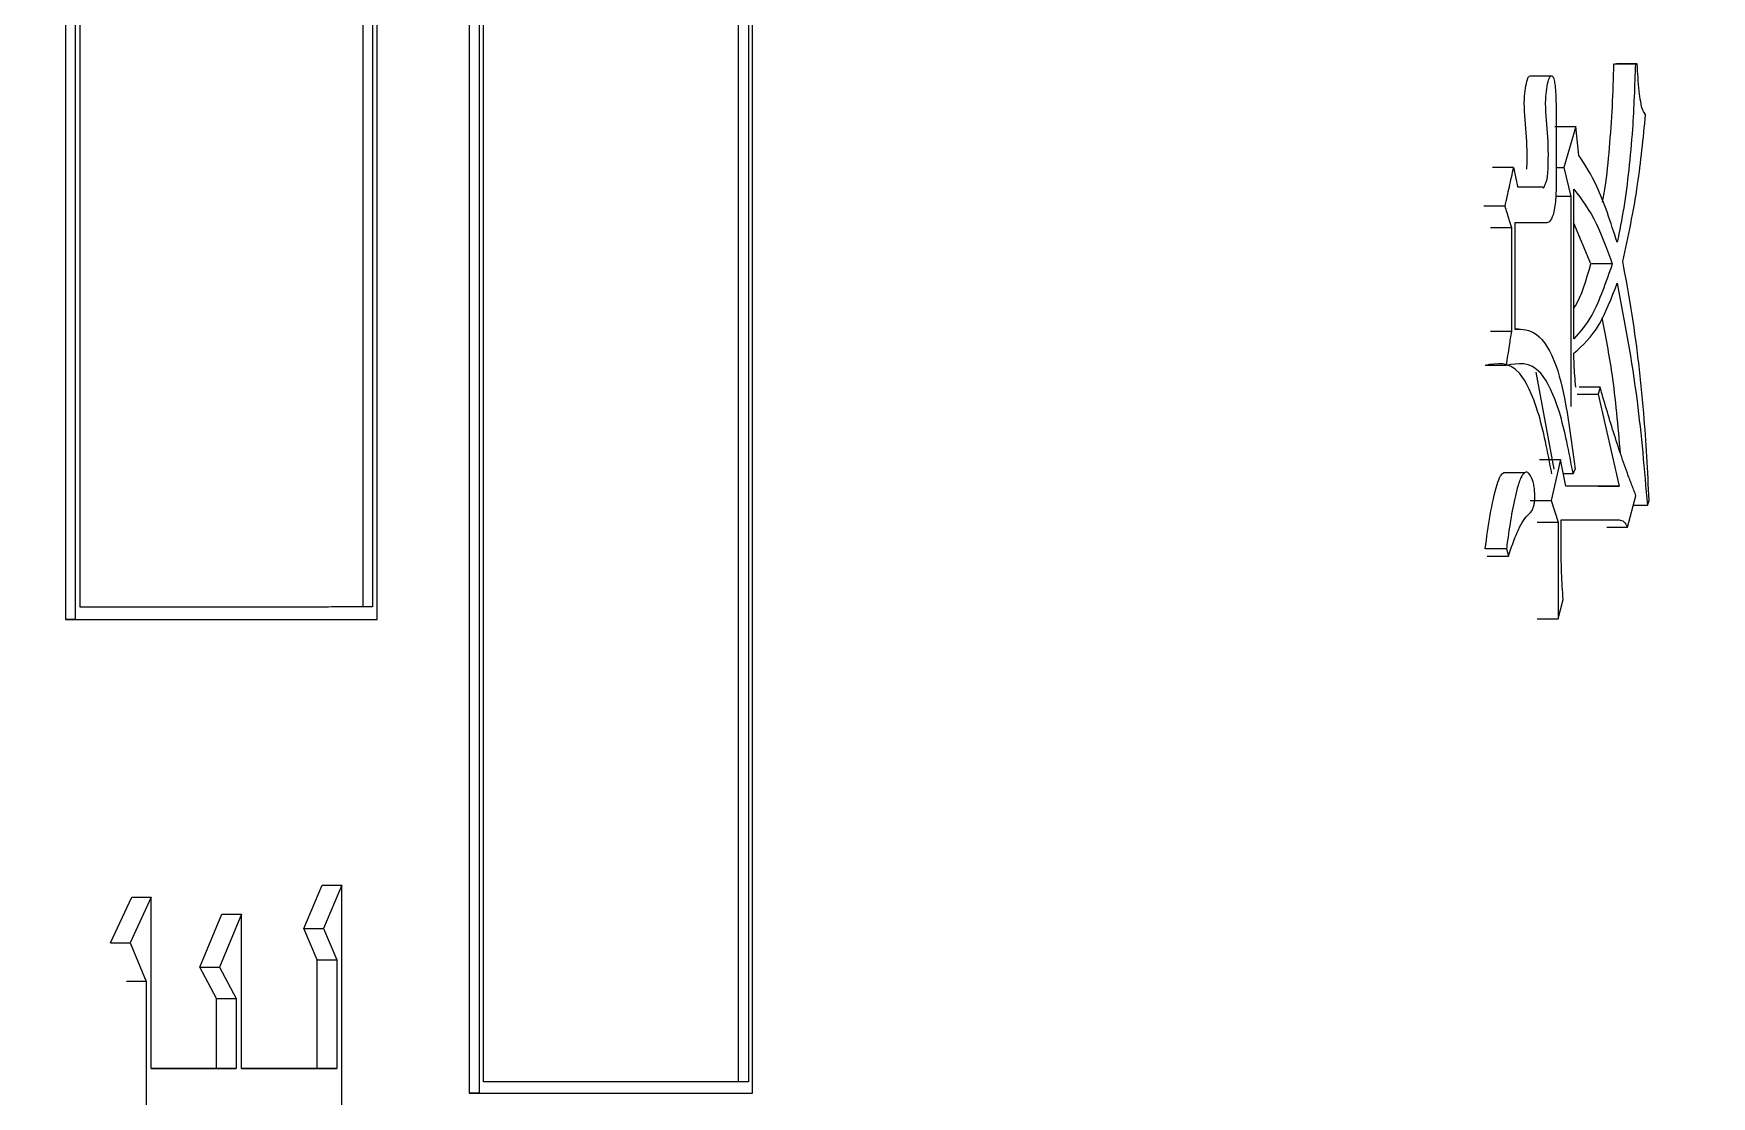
# Model space of a CAD drawing. Header units: millimetres. Extents: x 2251 to 4395, y 932 to 2449.
# Drawn here: x 3169.08 to 3176.6, y 1166.36 to 1171.12 of the extents above; entities that cross this region are included whole.
import ezdxf

# ---------------------------------------------------------------- set-up
doc = ezdxf.new("R2010")
doc.units = ezdxf.units.MM

msp = doc.modelspace()

# ---------------------------------------------------------------- linework, layer by layer
at = {"color": 7, "linetype": 'Continuous', "lineweight": 25}
for p, q in [((3172.2361, 1178.0037), (3172.2359, 1166.4209)), ((3172.2816, 1178.0249), (3172.2815, 1166.4209)), ((3172.3002, 1166.3709), (3172.3003, 1178.0336)), ((3171.0296, 1177.4574), (3171.0294, 1166.3708)), ((3171.0745, 1177.4762), (3171.0743, 1166.3708)), ((3171.0945, 1166.4209), (3171.0947, 1177.4846)), ((3170.5529, 1177.2581), (3170.5528, 1168.5498)), ((3170.5973, 1177.2767), (3170.5972, 1168.5498)), ((3170.6179, 1168.4936), (3170.618, 1177.2854)), ((3169.2212, 1176.7015), (3169.2211, 1168.4936)), ((3169.2648, 1176.7197), (3169.2647, 1168.4936)), ((3169.2869, 1168.5497), (3169.287, 1176.729)), ((3175.8763, 1170.9292), (3175.7814, 1170.9292)), ((3176.1627, 1170.9851), (3176.256, 1170.9851)), ((3176.2641, 1170.9851), (3176.1708, 1170.9851)), ((3176.2641, 1170.9851), (3176.256, 1170.9851)), ((3175.8948, 1170.7038), (3175.9888, 1170.7038)), ((3175.9888, 1170.7038), (3175.9351, 1170.5199)), ((3176.0028, 1170.574), (3175.9888, 1170.7038)), ((3175.901, 1170.6281), (3175.901, 1170.455)), ((3175.7104, 1170.5199), (3175.6158, 1170.5199)), ((3175.901, 1170.5199), (3175.9351, 1170.5199)), ((3175.9351, 1170.5199), (3175.9662, 1170.3901)), ((3175.7279, 1170.4334), (3175.838, 1170.4334)), ((3175.7437, 1170.4334), (3175.838, 1170.4334)), ((3175.9662, 1170.3901), (3175.8987, 1170.3901)), ((3175.9662, 1170.3901), (3175.9662, 1169.449)), ((3175.9803, 1169.7519), (3175.9803, 1170.4225)), ((3175.6722, 1170.3469), (3175.5775, 1170.3469)), ((3175.7016, 1170.2495), (3175.6069, 1170.2495)), ((3175.7016, 1169.7844), (3175.7016, 1170.2495)), ((3175.8553, 1170.2711), (3175.7162, 1170.2711)), ((3175.7162, 1170.2711), (3175.7162, 1169.7952)), ((3176.0566, 1170.0873), (3175.9803, 1170.2705)), ((3176.1526, 1170.0873), (3176.059, 1170.0873)), ((3175.7318, 1169.7958), (3175.7162, 1169.7958)), ((3175.6781, 1169.6329), (3175.5834, 1169.6329)), ((3175.8101, 1169.6024), (3175.8902, 1169.1678)), ((3175.9955, 1169.5031), (3176.0892, 1169.5031)), ((3176.0976, 1169.5356), (3176.0038, 1169.5356)), ((3176.0976, 1169.5356), (3176.0892, 1169.5031)), ((3176.0892, 1169.5031), (3176.1827, 1169.0921)), ((3175.8267, 1169.211), (3175.9209, 1169.211)), ((3175.9209, 1169.211), (3175.8782, 1169.0271)), ((3175.9436, 1169.0921), (3175.9209, 1169.211)), ((3175.7604, 1169.1516), (3175.6653, 1169.1516)), ((3175.9775, 1169.1462), (3175.9333, 1169.1462)), ((3175.9775, 1169.1462), (3175.9859, 1169.1678)), ((3176.1827, 1169.0921), (3175.9436, 1169.0921)), ((3176.0892, 1169.0921), (3176.1827, 1169.0921)), ((3176.2208, 1168.9082), (3176.2587, 1169.0488)), ((3175.7839, 1169.0272), (3175.8782, 1169.0271)), ((3175.8782, 1169.0271), (3175.9095, 1168.9298)), ((3176.3096, 1169.0055), (3176.247, 1169.0055)), ((3176.3096, 1169.0055), (3176.3177, 1169.0272)), ((3175.9095, 1168.9298), (3175.9095, 1168.4971)), ((3175.9238, 1168.9406), (3176.1827, 1168.9406)), ((3175.9238, 1168.8), (3175.9238, 1168.9406)), ((3176.0892, 1168.9406), (3176.1827, 1168.9406)), ((3176.1274, 1168.9082), (3176.2208, 1168.9082)), ((3175.6781, 1168.8108), (3175.5834, 1168.8108)), ((3175.5922, 1168.7783), (3175.6869, 1168.7783)), ((3175.9095, 1168.4971), (3175.9323, 1168.5836)), ((3170.5972, 1168.5498), (3170.5528, 1168.5498)), ((3169.2211, 1168.4936), (3170.5734, 1168.4936)), ((3169.2647, 1168.4936), (3169.2211, 1168.4936)), ((3170.5734, 1168.4936), (3170.6179, 1168.4936)), ((3170.2893, 1167.1087), (3170.3711, 1167.3034)), ((3170.3711, 1167.3034), (3170.4597, 1167.3034)), ((3170.4597, 1167.3034), (3170.3778, 1167.1087)), ((3170.4597, 1165.7133), (3170.4597, 1167.3034)), ((3169.4233, 1167.0438), (3169.5182, 1167.2493)), ((3169.6057, 1167.2493), (3169.5106, 1167.0438)), ((3169.6057, 1166.4813), (3169.6057, 1167.2493)), ((3169.8237, 1166.9356), (3169.9215, 1167.1736)), ((3170.0095, 1167.1736), (3169.9116, 1166.9356)), ((3170.0095, 1166.4813), (3170.0095, 1167.1736)), ((3170.2893, 1167.1087), (3170.3778, 1167.1087)), ((3170.3484, 1166.9681), (3170.2893, 1167.1087)), ((3170.3778, 1167.1087), (3170.437, 1166.9681)), ((3169.4233, 1167.0438), (3169.5106, 1167.0438)), ((3169.5106, 1167.0438), (3169.582, 1166.8707)), ((3169.8237, 1166.9356), (3169.9116, 1166.9356)), ((3169.8982, 1166.795), (3169.8237, 1166.9356)), ((3169.9116, 1166.9356), (3169.9862, 1166.795)), ((3170.3484, 1166.4813), (3170.3484, 1166.9681)), ((3170.437, 1166.9681), (3170.437, 1166.4813)), ((3169.582, 1166.8707), (3169.4945, 1166.8707)), ((3169.582, 1166.8707), (3169.582, 1165.5835)), ((3169.8982, 1166.795), (3169.9862, 1166.795)), ((3169.8982, 1166.4813), (3169.8982, 1166.795)), ((3169.9862, 1166.795), (3169.9862, 1166.4813)), ((3169.9862, 1166.4813), (3169.6057, 1166.4813)), ((3169.6057, 1166.4813), (3169.8982, 1166.4813)), ((3169.8982, 1166.4813), (3169.9862, 1166.4813)), ((3170.437, 1166.4813), (3170.0095, 1166.4813)), ((3170.0095, 1166.4813), (3170.3484, 1166.4813)), ((3170.3484, 1166.4813), (3170.437, 1166.4813)), ((3172.2815, 1166.4209), (3172.2359, 1166.4209)), ((3171.0294, 1166.3708), (3172.254, 1166.3709)), ((3171.0743, 1166.3708), (3171.0294, 1166.3708)), ((3172.254, 1166.3709), (3172.3002, 1166.3709))]:
    msp.add_line(p, q, dxfattribs=at)
at = {"color": 7, "linetype": 'Continuous', "lineweight": 25, "flags": 128}
for points in [[(3175.7016, 1169.7844), (3175.6775, 1169.7844), (3175.6534, 1169.7844), (3175.6069, 1169.7844)], [(3175.8153, 1168.9298), (3175.8617, 1168.9298), (3175.9095, 1168.9298)], [(3175.6781, 1168.8108), (3175.6825, 1168.7945), (3175.6869, 1168.7783)], [(3175.8153, 1168.4971), (3175.838, 1168.4971), (3175.8622, 1168.4971), (3175.9095, 1168.4971)], [(3169.5182, 1167.2493), (3169.562, 1167.2493), (3169.6057, 1167.2493)], [(3169.9215, 1167.1736), (3169.9655, 1167.1736), (3170.0095, 1167.1736)], [(3170.3484, 1166.9681), (3170.3927, 1166.9681), (3170.437, 1166.9681)]]:
    msp.add_lwpolyline(points, dxfattribs=at)
at = {"color": 7, "linetype": 'Continuous', "lineweight": 25}
for points, knots in [([(3102.1538, 1163.0969), (3104.7142, 1163.1218), (3108.2946, 1163.1566), (3113.5638, 1163.4353), (3118.0283, 1163.7706), (3123.3443, 1164.3363), (3128.9133, 1165.1096), (3134.7268, 1166.1196), (3140.698, 1167.3757), (3146.774, 1168.8863), (3152.912, 1170.657), (3159.0772, 1172.6912), (3165.2407, 1174.9907), (3171.3776, 1177.5559), (3177.4657, 1180.3863), (3183.4852, 1183.4801), (3189.418, 1186.8347), (3195.2471, 1190.4469), (3200.9569, 1194.3124), (3206.5324, 1198.4266), (3211.9597, 1202.7838), (3217.2254, 1207.378), (3222.3167, 1212.2025), (3227.2216, 1217.2502), (3231.9284, 1222.5131), (3236.4262, 1227.9831), (3240.7045, 1233.6513), (3244.7532, 1239.5086), (3248.5628, 1245.5452), (3252.1245, 1251.751), (3255.4297, 1258.1157), (3258.4706, 1264.6282), (3261.2396, 1271.2775), (3263.7301, 1278.0518), (3265.9355, 1284.9395), (3267.8501, 1291.9283), (3269.4687, 1299.0059), (3270.7865, 1306.1596), (3271.7994, 1313.3766), (3272.5038, 1320.6438), (3272.8967, 1327.948), (3272.9756, 1335.2758), (3272.7386, 1342.6139), (3272.1844, 1349.9486), (3271.3123, 1357.2663), (3270.1219, 1364.5533), (3268.6138, 1371.7959), (3266.7888, 1378.9805), (3264.6484, 1386.0933), (3262.1945, 1393.1208), (3259.4297, 1400.0495), (3256.357, 1406.8658), (3252.9798, 1413.5564), (3249.3022, 1420.1083), (3245.3286, 1426.5083), (3241.0636, 1432.7436), (3236.5124, 1438.8017), (3231.6805, 1444.67), (3226.5734, 1450.3364), (3221.1968, 1455.789), (3215.75, 1460.8366), (3210.2767, 1465.4888), (3204.8184, 1469.7583), (3199.1935, 1473.8006), (3193.4121, 1477.609), (3187.4846, 1481.1772), (3181.4222, 1484.4992), (3175.2364, 1487.5694), (3168.9397, 1490.3829), (3162.546, 1492.9349), (3156.0709, 1495.221), (3149.5332, 1497.2372), (3142.9583, 1498.9797), (3136.3854, 1500.4446), (3129.8916, 1501.6261), (3123.6021, 1502.5232), (3118.0784, 1503.1066), (3113.1956, 1503.4742), (3108.3715, 1503.714), (3102.3971, 1503.8311), (3096.8803, 1503.7207), (3091.6111, 1503.449), (3087.1467, 1503.1116), (3081.8306, 1502.5466), (3076.2616, 1501.7731), (3070.4481, 1500.7631), (3064.4769, 1499.507), (3058.4009, 1497.9964), (3052.2629, 1496.2257), (3046.0977, 1494.1915), (3039.9342, 1491.892), (3033.7973, 1489.3268), (3027.7092, 1486.4964), (3021.6897, 1483.4027), (3015.7569, 1480.048), (3009.9278, 1476.4358), (3004.218, 1472.5703), (2998.6425, 1468.4562), (2993.2152, 1464.099), (2987.9495, 1459.5047), (2982.8582, 1454.6802), (2977.9533, 1449.6326), (2973.2465, 1444.3696), (2968.7487, 1438.8996), (2964.4704, 1433.2314), (2960.4217, 1427.3742), (2956.6121, 1421.3375), (2953.0503, 1415.1317), (2949.7456, 1408.7669), (2946.7029, 1402.255), (2943.9409, 1395.6035), (2941.6038, 1389.3214), (2940.3253, 1385.2163), (2939.7621, 1383.4079)], [0, 0, 0, 0, 0.010207, 0.014274, 0.021037, 0.028056, 0.035587, 0.043451, 0.051578, 0.059911, 0.06841, 0.077044, 0.085791, 0.094634, 0.103558, 0.112554, 0.121612, 0.130726, 0.13989, 0.149098, 0.158347, 0.167633, 0.176954, 0.186306, 0.195688, 0.205098, 0.214535, 0.223996, 0.233481, 0.242989, 0.252518, 0.262068, 0.271639, 0.281229, 0.290838, 0.300466, 0.310113, 0.319778, 0.329461, 0.339162, 0.348881, 0.358618, 0.368373, 0.378146, 0.387938, 0.397748, 0.407578, 0.417427, 0.427296, 0.437185, 0.447097, 0.457031, 0.466988, 0.47697, 0.486979, 0.497016, 0.507082, 0.517181, 0.527315, 0.537488, 0.547704, 0.556915, 0.566123, 0.575327, 0.584526, 0.593719, 0.602905, 0.612082, 0.621247, 0.630396, 0.639524, 0.64862, 0.657668, 0.666638, 0.675463, 0.683979, 0.691963, 0.697606, 0.703501, 0.71122, 0.721427, 0.725494, 0.732257, 0.739276, 0.746807, 0.754671, 0.762798, 0.771131, 0.77963, 0.788264, 0.797011, 0.805853, 0.814778, 0.823774, 0.832832, 0.841946, 0.85111, 0.860318, 0.869567, 0.878853, 0.888174, 0.897526, 0.906908, 0.916318, 0.925755, 0.935216, 0.944701, 0.954208, 0.963738, 0.973288, 0.982858, 0.992449, 1, 1, 1, 1]), ([(3175.7688, 1170.5118), (3175.769, 1170.5145), (3175.7727, 1170.5679), (3175.7689, 1170.6761), (3175.7544, 1170.7941), (3175.7631, 1170.8761), (3175.7699, 1170.909), (3175.7763, 1170.9258), (3175.7792, 1170.9277), (3175.7801, 1170.9283)], [0, 0, 0, 0, 0.018521, 0.367057, 0.710389, 0.822056, 0.932404, 0.97926, 1, 1, 1, 1]), ([(3175.838, 1170.4334), (3175.8393, 1170.4321), (3175.8415, 1170.4298), (3175.8443, 1170.4285), (3175.8465, 1170.43), (3175.849, 1170.4372), (3175.8529, 1170.4494), (3175.8591, 1170.4609), (3175.8635, 1170.4869), (3175.8671, 1170.5583), (3175.8652, 1170.6746), (3175.8501, 1170.7921), (3175.8583, 1170.8738), (3175.865, 1170.9076), (3175.8723, 1170.9263), (3175.8784, 1170.9321), (3175.8841, 1170.9308), (3175.8888, 1170.9236), (3175.893, 1170.9093), (3175.8986, 1170.8704), (3175.9018, 1170.7735), (3175.9013, 1170.6868), (3175.901, 1170.6281)], [0, 0, 0, 0, 0.0138, 0.025127, 0.031098, 0.037099, 0.060784, 0.089374, 0.112534, 0.153888, 0.320046, 0.483741, 0.537098, 0.589789, 0.612612, 0.635583, 0.657284, 0.674402, 0.691535, 0.721107, 0.811251, 1, 1, 1, 1]), ([(3176.1092, 1170.3639), (3176.1132, 1170.3859), (3176.1269, 1170.4612), (3176.1405, 1170.6082), (3176.1542, 1170.7933), (3176.158, 1170.9211), (3176.1599, 1170.9851)], [0, 0, 0, 0, 0.120306, 0.411451, 0.705042, 1, 1, 1, 1]), ([(3176.256, 1170.9851), (3176.2526, 1170.8864), (3176.2471, 1170.7244), (3176.2274, 1170.5092), (3176.2052, 1170.3371), (3176.1847, 1170.2352), (3176.1745, 1170.1846)], [0, 0, 0, 0, 0.3439877, 0.5650552, 0.7839694, 1, 1, 1, 1]), ([(3176.3016, 1170.758), (3176.2972, 1170.7628), (3176.2882, 1170.7726), (3176.2791, 1170.8147), (3176.27, 1170.8843), (3176.2665, 1170.9434), (3176.2641, 1170.9851)], [0, 0, 0, 0, 0.175771, 0.359485, 0.548639, 1, 1, 1, 1]), ([(3176.1991, 1170.0981), (3176.2235, 1170.2095), (3176.2676, 1170.4101), (3176.2912, 1170.6508), (3176.3016, 1170.758)], [0, 0, 0, 0, 0.554975, 1, 1, 1, 1]), ([(3176.1745, 1170.1846), (3176.1455, 1170.2743), (3176.094, 1170.4334), (3176.0305, 1170.5313), (3176.0028, 1170.574)], [0, 0, 0, 0, 0.5637392, 1, 1, 1, 1]), ([(3175.6722, 1170.3469), (3175.6786, 1170.3757), (3175.6913, 1170.4334), (3175.704, 1170.4911), (3175.7104, 1170.5199)], [0, 0, 0, 0, 0.499999, 1, 1, 1, 1]), ([(3175.7104, 1170.5199), (3175.7133, 1170.5055), (3175.7191, 1170.4767), (3175.725, 1170.4478), (3175.7279, 1170.4334)], [0, 0, 0, 0, 0.5, 1, 1, 1, 1]), ([(3175.901, 1170.455), (3175.9007, 1170.4281), (3175.9, 1170.375), (3175.8896, 1170.3071), (3175.8723, 1170.2745), (3175.8609, 1170.2722), (3175.8553, 1170.2711)], [0, 0, 0, 0, 0.2935292, 0.5772393, 0.7904501, 1, 1, 1, 1]), ([(3175.9803, 1170.4225), (3176.0152, 1170.3767), (3176.0779, 1170.2943), (3176.1296, 1170.151), (3176.1526, 1170.0873)], [0, 0, 0, 0, 0.555585, 1, 1, 1, 1]), ([(3175.7016, 1170.2495), (3175.698, 1170.2614), (3175.6913, 1170.2835), (3175.6815, 1170.316), (3175.6753, 1170.3366), (3175.6722, 1170.3469)], [0, 0, 0, 0, 0.365746, 0.682872, 1, 1, 1, 1]), ([(3176.1526, 1170.0873), (3176.1236, 1170.0041), (3176.0722, 1169.8565), (3176.0083, 1169.7837), (3175.9803, 1169.7519)], [0, 0, 0, 0, 0.56317, 1, 1, 1, 1]), ([(3175.9803, 1169.8897), (3175.9826, 1169.8928), (3176.0123, 1169.9344), (3176.0353, 1170.0138), (3176.0566, 1170.0873)], [0, 0, 0, 0, 0.0756534, 1, 1, 1, 1]), ([(3176.3177, 1169.0272), (3176.311, 1169.1588), (3176.3, 1169.3749), (3176.2701, 1169.66), (3176.2391, 1169.8895), (3176.2124, 1170.0288), (3176.1991, 1170.0981)], [0, 0, 0, 0, 0.3437, 0.56446, 0.78335, 1, 1, 1, 1]), ([(3175.9803, 1169.687), (3176.0198, 1169.7222), (3176.0907, 1169.7856), (3176.1487, 1169.9345), (3176.1745, 1170.0008)], [0, 0, 0, 0, 0.555454, 1, 1, 1, 1]), ([(3176.1745, 1170.0008), (3176.2071, 1169.8295), (3176.2657, 1169.5208), (3176.2961, 1169.1642), (3176.3096, 1169.0055)], [0, 0, 0, 0, 0.554852, 1, 1, 1, 1]), ([(3175.6781, 1169.6329), (3175.6804, 1169.6477), (3175.685, 1169.6773), (3175.6928, 1169.7278), (3175.6983, 1169.7635), (3175.7016, 1169.7844)], [0, 0, 0, 0, 0.2932077, 0.5864153, 1, 1, 1, 1]), ([(3175.7162, 1169.7952), (3175.7488, 1169.795), (3175.8144, 1169.7946), (3175.9278, 1169.6197), (3175.9636, 1169.3414), (3175.9859, 1169.1678)], [0, 0, 0, 0, 0.271711, 0.545564, 1, 1, 1, 1]), ([(3176.1891, 1169.238), (3176.1786, 1169.3603), (3176.1599, 1169.5787), (3176.1228, 1169.7643), (3176.1065, 1169.846)], [0, 0, 0, 0, 0.559578, 1, 1, 1, 1]), ([(3175.8817, 1169.1462), (3175.863, 1169.2442), (3175.8264, 1169.4356), (3175.7224, 1169.6581), (3175.6355, 1169.6424), (3175.5827, 1169.6329)], [0, 0, 0, 0, 0.291558, 0.569369, 1, 1, 1, 1]), ([(3175.9775, 1169.1462), (3175.9587, 1169.2442), (3175.9221, 1169.4357), (3175.8179, 1169.6581), (3175.731, 1169.6424), (3175.6781, 1169.6329)], [0, 0, 0, 0, 0.29142, 0.569226, 1, 1, 1, 1]), ([(3175.9888, 1169.5356), (3175.9874, 1169.5529), (3175.9847, 1169.5862), (3175.9812, 1169.6365), (3175.9806, 1169.6701), (3175.9803, 1169.687)], [0, 0, 0, 0, 0.348407, 0.672288, 1, 1, 1, 1]), ([(3176.2587, 1169.0488), (3176.2572, 1169.0525), (3176.255, 1169.058), (3176.2522, 1169.0654), (3176.2493, 1169.0727), (3176.2464, 1169.0801), (3176.2435, 1169.0875), (3176.2414, 1169.0931), (3176.2385, 1169.1005), (3176.2356, 1169.108), (3176.2327, 1169.1155), (3176.2306, 1169.1211), (3176.2263, 1169.1325), (3176.2114, 1169.1727), (3176.192, 1169.2287), (3176.1538, 1169.3444), (3176.1246, 1169.4431), (3176.1007, 1169.5249), (3176.0976, 1169.5356)], [0, 0, 0, 0, 0.025377, 0.038065, 0.050754, 0.076131, 0.088819, 0.101507, 0.114196, 0.139573, 0.152261, 0.16495, 0.177638, 0.228393, 0.431466, 0.532978, 0.939243, 1, 1, 1, 1]), ([(3175.5827, 1168.8108), (3175.5899, 1168.8619), (3175.6045, 1168.9644), (3175.6275, 1169.0769), (3175.6495, 1169.1378), (3175.6601, 1169.1471), (3175.6644, 1169.1508)], [0, 0, 0, 0, 0.376936, 0.756018, 0.900931, 1, 1, 1, 1]), ([(3175.6869, 1168.7783), (3175.6998, 1168.8154), (3175.7256, 1168.8898), (3175.764, 1168.959), (3175.7936, 1168.9763), (3175.8032, 1169.0112), (3175.8054, 1169.034), (3175.8054, 1169.0602), (3175.8029, 1169.0881), (3175.7967, 1169.1159), (3175.7867, 1169.1391), (3175.7732, 1169.1556), (3175.7576, 1169.1535), (3175.74, 1169.1276), (3175.7109, 1169.0323), (3175.6925, 1168.9158), (3175.6797, 1168.823), (3175.6781, 1168.8108)], [0, 0, 0, 0, 0.147264, 0.295549, 0.379238, 0.397703, 0.416178, 0.440331, 0.464931, 0.490583, 0.529382, 0.57023, 0.614805, 0.662848, 0.734386, 0.964893, 1, 1, 1, 1]), ([(3176.1827, 1168.9406), (3176.1901, 1168.9394), (3176.2035, 1168.9371), (3176.2155, 1168.917), (3176.2208, 1168.9082)], [0, 0, 0, 0, 0.557224, 1, 1, 1, 1]), ([(3175.9323, 1168.5836), (3175.9294, 1168.6234), (3175.9244, 1168.6945), (3175.9239, 1168.7677), (3175.9238, 1168.8)], [0, 0, 0, 0, 0.558839, 1, 1, 1, 1]), ([(3170.5972, 1168.5498), (3170.4655, 1168.5498), (3170.2021, 1168.5497), (3169.7664, 1168.5497), (3169.4572, 1168.5497), (3169.2869, 1168.5497)], [0, 0, 0, 0, 0.3099205, 0.6198411, 1, 1, 1, 1]), ([(3170.5528, 1168.5498), (3170.4466, 1168.5498), (3170.2344, 1168.5497), (3169.8161, 1168.5497), (3169.4956, 1168.5497), (3169.2869, 1168.5497)], [0, 0, 0, 0, 0.258503, 0.517006, 1, 1, 1, 1]), ([(3169.2647, 1168.4936), (3169.4038, 1168.4936), (3169.6822, 1168.4936), (3170.1349, 1168.4936), (3170.4423, 1168.4936), (3170.6179, 1168.4936)], [0, 0, 0, 0, 0.300081, 0.600162, 1, 1, 1, 1]), ([(3172.2815, 1166.4209), (3172.1626, 1166.4209), (3171.9249, 1166.4209), (3171.5303, 1166.4209), (3171.2493, 1166.4209), (3171.0945, 1166.4209)], [0, 0, 0, 0, 0.3099206, 0.6198411, 1, 1, 1, 1]), ([(3172.2359, 1166.4209), (3172.1402, 1166.4209), (3171.9486, 1166.4209), (3171.5719, 1166.4209), (3171.2824, 1166.4209), (3171.0945, 1166.4209)], [0, 0, 0, 0, 0.2596565, 0.5193132, 1, 1, 1, 1]), ([(3171.0743, 1166.3708), (3171.2008, 1166.3709), (3171.4539, 1166.3709), (3171.8642, 1166.3709), (3172.1417, 1166.3709), (3172.3002, 1166.3709)], [0, 0, 0, 0, 0.3000809, 0.6001618, 1, 1, 1, 1])]:
    msp.add_open_spline(points, degree=3, knots=knots, dxfattribs=at)

doc.saveas('drawing.dxf')
